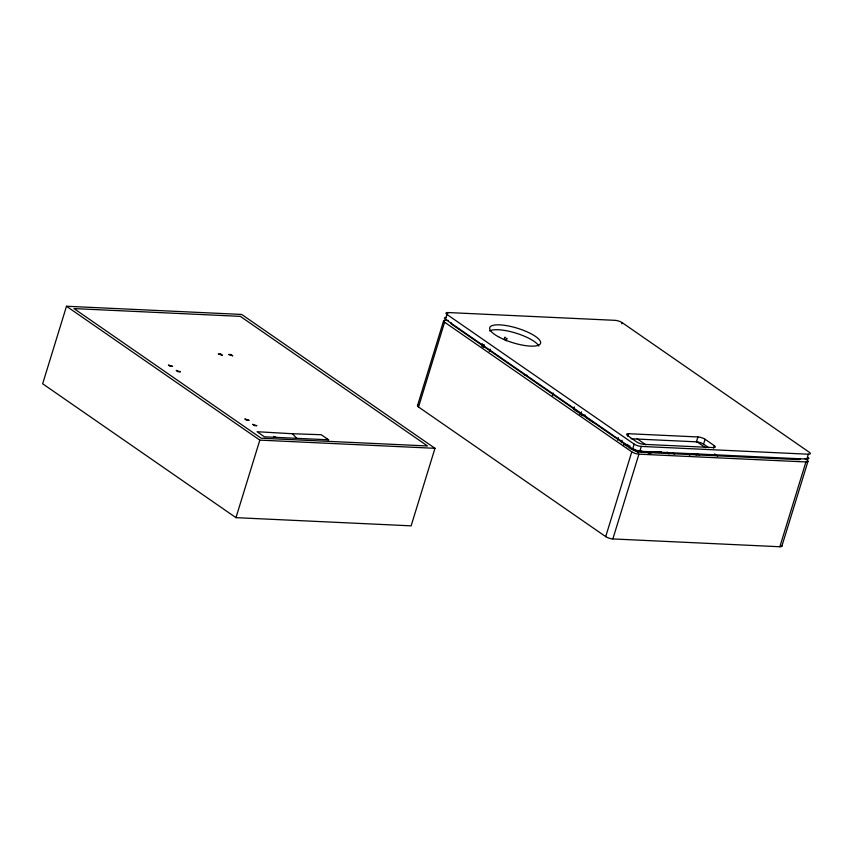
<?xml version="1.0" encoding="UTF-8"?>
<svg xmlns="http://www.w3.org/2000/svg" width="853" height="853" viewBox="0 0 853 853"><rect width="100%" height="100%" fill="white"/><g stroke="black" fill="none" stroke-linecap="round" stroke-linejoin="round"><path stroke-width="1.28" d="M483.523 347.363L484.184 344.836M506.192 340.742L506.853 338.214L506 340.624M481.646 346.179L482.308 343.674M504.336 339.622L505.008 337.116L504.112 339.611M580.808 414.259L581.479 411.828M552.381 395.589L553.117 393.041M621.347 442.814L622.082 440.276M629.141 448.22L629.877 445.671M573.664 409.355L574.389 406.924M627.03 446.897L627.808 444.36M66.502 306.248L42.65 383.775L235.972 517.654L411.125 525.843L434.977 448.305L241.666 314.437L66.502 306.248L259.824 440.127L434.977 448.305M235.972 517.654L259.824 440.127M417.501 405.697L443.624 320.771M781.711 545.579A5.321 1.514 17.1 0 1 779.855 546.741L612.849 538.936A5.321 1.514 17.1 0 1 605.705 536.622L418.524 406.998L444.605 322.21A5.321 1.514 17.1 0 1 445.607 320.28L448.262 320.397M445.49 319.342L446.983 314.469A5.321 1.514 17.1 0 1 447.996 312.539L615.002 320.333A5.321 1.514 17.1 0 1 622.146 322.647L809.326 452.282A5.321 1.514 17.1 0 1 808.324 454.212L806.821 459.085L639.814 451.28A5.321 1.514 17.1 0 1 632.67 448.966L445.49 319.342A5.321 1.514 17.1 0 1 445.799 317.412M447.622 313.755L447.996 312.539M621.773 323.873L622.146 322.647M627.904 436.16L628.65 433.719L697.925 436.96A5.321 1.514 17.1 0 1 705.068 439.274L714.281 445.65L713.524 448.081M605.705 536.622L631.785 451.845L444.605 322.21M632.67 448.966L634.163 444.104L446.983 314.469M612.849 538.936L638.929 454.159L805.936 461.953A5.321 1.514 17.1 0 0 806.949 460.023L804.752 458.509M639.814 451.28L641.307 446.418L808.324 454.212M631.071 438.773L696.432 441.833L697.925 436.96M708.683 447.686L703.576 444.146L705.068 439.274M779.855 546.741L805.936 461.953M781.838 546.251L807.972 461.324M617.497 440.159L618.318 437.632M482.766 346.904L483.608 344.484M489.302 351.607L490.198 349.112M632.233 449.446L648.312 452.687L661.203 451.632M581.682 415.39L585.286 415.123M581.703 415.518L585.382 415.646M292.44 433.74L321.229 434.721L328.586 439.817L264.441 436.821L257.084 431.725L292.44 433.74L296.716 438.335M524.499 375.181L527.133 375.309M623.468 444.722L626.102 444.861M630.996 449.19L634.931 449.414M648.312 452.687L650.818 453.316M696.784 455.022L693.34 453.657L688.168 453.615L689.757 455.193M326.294 438.911L328.586 439.817M643.951 452.346L641.552 451.354L636.37 451.013L638.097 452.687M273.621 436.373L276.02 437.365M574.837 410.218L579.07 412.66L580.008 414.537M696.581 441.513L705.442 447.644M714.451 453.892L717.64 456.099M697.242 453.647L699.353 455.097M637.084 438.73L645.945 444.871M585.115 416.818L593.453 422.608M672.601 452.804L674.574 454.169M667.217 452.133L668.923 453.967M808.324 457.539A5.321 1.514 17.1 0 1 806.821 459.085M641.307 446.418A5.321 1.514 17.1 0 1 634.163 444.104M714.281 445.65A5.321 1.514 17.1 0 1 713.268 447.58L643.994 444.349A5.321 1.514 17.1 0 1 636.85 442.035L627.648 435.659A5.321 1.514 17.1 0 1 628.65 433.719M696.432 441.833A5.321 1.514 17.1 0 1 703.576 444.146M489.654 330.953A26.582 7.592 17.1 0 1 515.905 333.118A26.582 7.592 17.1 0 1 538.787 346.083M418.524 406.998A5.321 1.514 17.1 0 1 418.524 405.09M638.929 454.159A5.321 1.514 17.1 0 1 631.785 451.845M451.365 322.861A5.321 1.514 17.1 0 0 452.09 324.545L633.129 449.915A5.321 1.514 17.1 0 0 640.272 452.229L798.451 459.618A5.321 1.514 17.1 0 0 800.295 458.456M172.519 366.363L170.099 366.332L168.425 365.009L172.519 366.363M180.314 371.769L177.893 371.727L176.219 370.405L180.314 371.769M248.905 420.273L246.485 420.23L244.811 418.908L248.905 420.273M256.7 425.668L254.279 425.626L252.605 424.304L256.7 425.668M220.746 354.059L218.304 354.006L222.441 355.381L220.746 354.059M231.099 354.539L228.657 354.485L232.794 355.861L231.099 354.539M240.322 316.356L73.987 308.583L261.157 438.207L427.492 445.97L240.322 316.356M499.431 337.319A26.582 7.592 17.1 0 0 540.397 343.674A26.582 7.592 17.1 0 0 505.594 325.473A26.582 7.592 17.1 0 0 499.431 337.319"/></g></svg>
